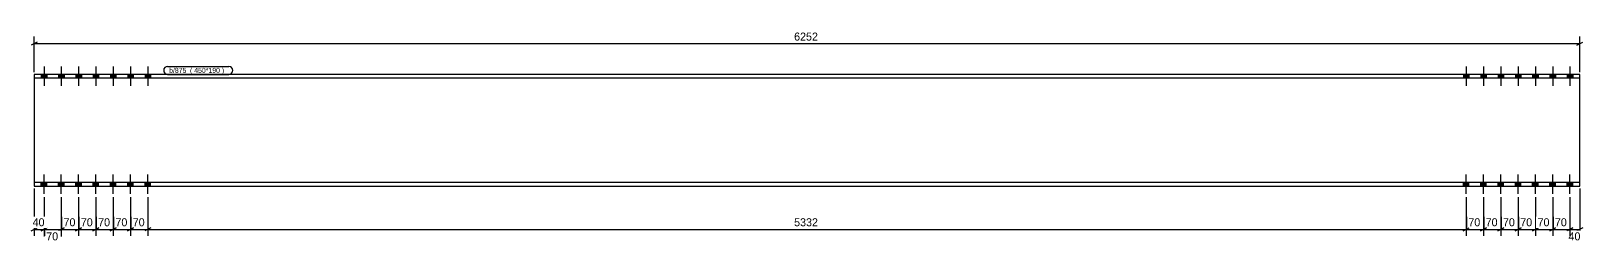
# Model space of a CAD drawing. Header units: millimetres. Extents: x 32 to 17979, y 26 to 877.
# Drawn here: x 11702 to 17979, y 26 to 877 of the extents above; entities that cross this region are included whole.
import ezdxf

# ---------------------------------------------------------------- set-up
doc = ezdxf.new("R2010")
doc.units = ezdxf.units.MM
doc.styles.add('Comic Sans MS', font='COMIC.TTF', dxfattribs={"height": 0.2})

msp = doc.modelspace()

# ---------------------------------------------------------------- hatches: boundary and pattern name
at = {"linetype": 'Continuous'}
for points in [[(11743.4, 686.8), (11765.4, 686.8), (11765.4, 701.4), (11743.4, 701.4)], [(11743.4, 686.8), (11765.4, 686.8), (11765.4, 701.4), (11743.4, 701.4)], [(11813.4, 686.8), (11835.4, 686.8), (11835.4, 701.4), (11813.4, 701.4)], [(11813.4, 686.8), (11835.4, 686.8), (11835.4, 701.4), (11813.4, 701.4)], [(11883.4, 686.8), (11905.4, 686.8), (11905.4, 701.4), (11883.4, 701.4)], [(11883.4, 686.8), (11905.4, 686.8), (11905.4, 701.4), (11883.4, 701.4)], [(11953.4, 686.8), (11975.4, 686.8), (11975.4, 701.4), (11953.4, 701.4)], [(11953.4, 686.8), (11975.4, 686.8), (11975.4, 701.4), (11953.4, 701.4)], [(12023.4, 686.8), (12045.4, 686.8), (12045.4, 701.4), (12023.4, 701.4)], [(12023.4, 686.8), (12045.4, 686.8), (12045.4, 701.4), (12023.4, 701.4)], [(12093.4, 686.8), (12115.4, 686.8), (12115.4, 701.4), (12093.4, 701.4)], [(12093.4, 686.8), (12115.4, 686.8), (12115.4, 701.4), (12093.4, 701.4)], [(12163.4, 686.8), (12185.4, 686.8), (12185.4, 701.4), (12163.4, 701.4)], [(12163.4, 686.8), (12185.4, 686.8), (12185.4, 701.4), (12163.4, 701.4)], [(17517.2, 701.4), (17495.2, 701.4), (17495.2, 686.8), (17517.2, 686.8)], [(17517.2, 701.4), (17495.2, 701.4), (17495.2, 686.8), (17517.2, 686.8)], [(17587.2, 701.4), (17565.2, 701.4), (17565.2, 686.8), (17587.2, 686.8)], [(17587.2, 701.4), (17565.2, 701.4), (17565.2, 686.8), (17587.2, 686.8)], [(17657.2, 701.4), (17635.2, 701.4), (17635.2, 686.8), (17657.2, 686.8)], [(17657.2, 701.4), (17635.2, 701.4), (17635.2, 686.8), (17657.2, 686.8)], [(17727.2, 701.4), (17705.2, 701.4), (17705.2, 686.8), (17727.2, 686.8)], [(17727.2, 701.4), (17705.2, 701.4), (17705.2, 686.8), (17727.2, 686.8)], [(17797.2, 701.4), (17775.2, 701.4), (17775.2, 686.8), (17797.2, 686.8)], [(17797.2, 701.4), (17775.2, 701.4), (17775.2, 686.8), (17797.2, 686.8)], [(17867.2, 701.4), (17845.2, 701.4), (17845.2, 686.8), (17867.2, 686.8)], [(17867.2, 701.4), (17845.2, 701.4), (17845.2, 686.8), (17867.2, 686.8)], [(17937.2, 701.4), (17915.2, 701.4), (17915.2, 686.8), (17937.2, 686.8)], [(17937.2, 701.4), (17915.2, 701.4), (17915.2, 686.8), (17937.2, 686.8)], [(11743.4, 251.4), (11765.4, 251.4), (11765.4, 266), (11743.4, 266)], [(11743.4, 251.4), (11765.4, 251.4), (11765.4, 266), (11743.4, 266)], [(11813.4, 251.4), (11835.4, 251.4), (11835.4, 266), (11813.4, 266)], [(11813.4, 251.4), (11835.4, 251.4), (11835.4, 266), (11813.4, 266)], [(11883.4, 251.4), (11905.4, 251.4), (11905.4, 266), (11883.4, 266)], [(11883.4, 251.4), (11905.4, 251.4), (11905.4, 266), (11883.4, 266)], [(11953.4, 251.4), (11975.4, 251.4), (11975.4, 266), (11953.4, 266)], [(11953.4, 251.4), (11975.4, 251.4), (11975.4, 266), (11953.4, 266)], [(12023.4, 251.4), (12045.4, 251.4), (12045.4, 266), (12023.4, 266)], [(12023.4, 251.4), (12045.4, 251.4), (12045.4, 266), (12023.4, 266)], [(12093.4, 251.4), (12115.4, 251.4), (12115.4, 266), (12093.4, 266)], [(12093.4, 251.4), (12115.4, 251.4), (12115.4, 266), (12093.4, 266)], [(12163.4, 251.4), (12185.4, 251.4), (12185.4, 266), (12163.4, 266)], [(12163.4, 251.4), (12185.4, 251.4), (12185.4, 266), (12163.4, 266)], [(17517.2, 266), (17495.2, 266), (17495.2, 251.4), (17517.2, 251.4)], [(17517.2, 266), (17495.2, 266), (17495.2, 251.4), (17517.2, 251.4)], [(17587.2, 266), (17565.2, 266), (17565.2, 251.4), (17587.2, 251.4)], [(17587.2, 266), (17565.2, 266), (17565.2, 251.4), (17587.2, 251.4)], [(17657.2, 266), (17635.2, 266), (17635.2, 251.4), (17657.2, 251.4)], [(17657.2, 266), (17635.2, 266), (17635.2, 251.4), (17657.2, 251.4)], [(17727.2, 266), (17705.2, 266), (17705.2, 251.4), (17727.2, 251.4)], [(17727.2, 266), (17705.2, 266), (17705.2, 251.4), (17727.2, 251.4)], [(17797.2, 266), (17775.2, 266), (17775.2, 251.4), (17797.2, 251.4)], [(17797.2, 266), (17775.2, 266), (17775.2, 251.4), (17797.2, 251.4)], [(17867.2, 266), (17845.2, 266), (17845.2, 251.4), (17867.2, 251.4)], [(17867.2, 266), (17845.2, 266), (17845.2, 251.4), (17867.2, 251.4)], [(17937.2, 266), (17915.2, 266), (17915.2, 251.4), (17937.2, 251.4)], [(17937.2, 266), (17915.2, 266), (17915.2, 251.4), (17937.2, 251.4)]]:
    msp.add_hatch(color=3, dxfattribs=at).paths.add_polyline_path(points)

# ---------------------------------------------------------------- linework, layer by layer
at = {"color": 8, "linetype": 'Continuous'}
for p, q in [((11726.4, 832.4), (11702.4, 820.4)), ((11714.4, 711.4), (11714.4, 854.8)), ((11714.4, 826.4), (17966.2, 826.4)), ((17954.2, 820.4), (17978.2, 832.4)), ((17966.2, 711.4), (17966.2, 854.8)), ((11714.4, 241.4), (11714.4, 50.8)), ((11754.4, 206.7), (11754.4, 48)), ((11824.4, 206.7), (11824.4, 50.8)), ((11894.4, 206.7), (11894.4, 50.8)), ((11964.4, 206.7), (11964.4, 50.8)), ((12034.4, 206.7), (12034.4, 50.8)), ((12104.4, 206.7), (12104.4, 50.8)), ((12174.4, 206.7), (12174.4, 50.8)), ((12174.4, 206.7), (12174.4, 50.8)), ((17506.2, 206.7), (17506.2, 50.8)), ((17576.2, 206.7), (17576.2, 50.8)), ((17646.2, 206.7), (17646.2, 50.8)), ((17716.2, 206.7), (17716.2, 50.8)), ((17786.2, 206.7), (17786.2, 50.8)), ((17856.2, 206.7), (17856.2, 50.8)), ((17926.2, 206.7), (17926.2, 48)), ((17966.2, 241.4), (17966.2, 48)), ((11742.4, 70.4), (11766.4, 82.4)), ((11812.4, 70.4), (11836.4, 82.4)), ((11882.4, 70.4), (11906.4, 82.4)), ((11952.4, 70.4), (11976.4, 82.4)), ((12022.4, 70.4), (12046.4, 82.4)), ((12092.4, 70.4), (12116.4, 82.4)), ((12104.4, 76.4), (12174.4, 76.4)), ((12186.4, 82.4), (12162.4, 70.4)), ((12186.4, 82.4), (12162.4, 70.4)), ((17494.2, 70.4), (17518.2, 82.4)), ((17564.2, 70.4), (17588.2, 82.4)), ((17634.2, 70.4), (17658.2, 82.4)), ((17704.2, 70.4), (17728.2, 82.4)), ((17716.2, 76.4), (17786.2, 76.4)), ((17798.2, 82.4), (17774.2, 70.4)), ((17844.2, 70.4), (17868.2, 82.4)), ((17914.2, 70.4), (17938.2, 82.4)), ((17926.2, 76.4), (17966.2, 76.4)), ((17978.2, 82.4), (17954.2, 70.4))]:
    msp.add_line(p, q, dxfattribs=at)
at = {"color": 7, "linetype": 'Continuous'}
for p, q in [((11714.4, 701.4), (11714.4, 251.4)), ((17966.2, 701.4), (11714.4, 701.4)), ((17966.2, 251.4), (17966.2, 701.4)), ((17966.2, 686.8), (11714.4, 686.8)), ((17966.2, 266), (11714.4, 266)), ((11714.4, 251.4), (17966.2, 251.4))]:
    msp.add_line(p, q, dxfattribs=at)
at = {"color": 3, "linetype": 'Continuous'}
for p, q in [((11743.4, 701.4), (11743.4, 686.8)), ((11743.4, 701.4), (11743.4, 686.8)), ((11754.4, 733.6), (11754.4, 655.4)), ((11754.4, 733.6), (11754.4, 655.4)), ((11765.4, 701.4), (11765.4, 686.8)), ((11765.4, 701.4), (11765.4, 686.8)), ((11813.4, 701.4), (11813.4, 686.8)), ((11813.4, 701.4), (11813.4, 686.8)), ((11824.4, 733.6), (11824.4, 655.4)), ((11824.4, 733.6), (11824.4, 655.4)), ((11835.4, 701.4), (11835.4, 686.8)), ((11835.4, 701.4), (11835.4, 686.8)), ((11883.4, 701.4), (11883.4, 686.8)), ((11883.4, 701.4), (11883.4, 686.8)), ((11894.4, 733.6), (11894.4, 655.4)), ((11894.4, 733.6), (11894.4, 655.4)), ((11905.4, 701.4), (11905.4, 686.8)), ((11905.4, 701.4), (11905.4, 686.8)), ((11953.4, 701.4), (11953.4, 686.8)), ((11953.4, 701.4), (11953.4, 686.8)), ((11964.4, 733.6), (11964.4, 655.4)), ((11964.4, 733.6), (11964.4, 655.4)), ((11975.4, 701.4), (11975.4, 686.8)), ((11975.4, 701.4), (11975.4, 686.8)), ((12023.4, 701.4), (12023.4, 686.8)), ((12023.4, 701.4), (12023.4, 686.8)), ((12034.4, 733.6), (12034.4, 655.4)), ((12034.4, 733.6), (12034.4, 655.4)), ((12045.4, 701.4), (12045.4, 686.8)), ((12045.4, 701.4), (12045.4, 686.8)), ((12093.4, 701.4), (12093.4, 686.8)), ((12093.4, 701.4), (12093.4, 686.8)), ((12104.4, 733.6), (12104.4, 655.4)), ((12104.4, 733.6), (12104.4, 655.4)), ((12115.4, 701.4), (12115.4, 686.8)), ((12115.4, 701.4), (12115.4, 686.8)), ((12163.4, 701.4), (12163.4, 686.8)), ((12163.4, 701.4), (12163.4, 686.8)), ((12174.4, 733.6), (12174.4, 655.4)), ((12174.4, 733.6), (12174.4, 655.4)), ((12185.4, 701.4), (12185.4, 686.8)), ((12185.4, 701.4), (12185.4, 686.8)), ((17495.2, 701.4), (17495.2, 686.8)), ((17495.2, 701.4), (17495.2, 686.8)), ((17506.2, 733.6), (17506.2, 655.4)), ((17506.2, 733.6), (17506.2, 655.4)), ((17517.2, 701.4), (17517.2, 686.8)), ((17517.2, 701.4), (17517.2, 686.8)), ((17565.2, 701.4), (17565.2, 686.8)), ((17565.2, 701.4), (17565.2, 686.8)), ((17576.2, 733.6), (17576.2, 655.4)), ((17576.2, 733.6), (17576.2, 655.4)), ((17587.2, 701.4), (17587.2, 686.8)), ((17587.2, 701.4), (17587.2, 686.8)), ((17635.2, 701.4), (17635.2, 686.8)), ((17635.2, 701.4), (17635.2, 686.8)), ((17646.2, 733.6), (17646.2, 655.4)), ((17646.2, 733.6), (17646.2, 655.4)), ((17657.2, 701.4), (17657.2, 686.8)), ((17657.2, 701.4), (17657.2, 686.8)), ((17705.2, 701.4), (17705.2, 686.8)), ((17705.2, 701.4), (17705.2, 686.8)), ((17716.2, 733.6), (17716.2, 655.4)), ((17716.2, 733.6), (17716.2, 655.4)), ((17727.2, 701.4), (17727.2, 686.8)), ((17727.2, 701.4), (17727.2, 686.8)), ((17775.2, 701.4), (17775.2, 686.8)), ((17775.2, 701.4), (17775.2, 686.8)), ((17786.2, 733.6), (17786.2, 655.4)), ((17786.2, 733.6), (17786.2, 655.4)), ((17797.2, 701.4), (17797.2, 686.8)), ((17797.2, 701.4), (17797.2, 686.8)), ((17845.2, 701.4), (17845.2, 686.8)), ((17845.2, 701.4), (17845.2, 686.8)), ((17856.2, 733.6), (17856.2, 655.4)), ((17856.2, 733.6), (17856.2, 655.4)), ((17867.2, 701.4), (17867.2, 686.8)), ((17867.2, 701.4), (17867.2, 686.8)), ((17915.2, 701.4), (17915.2, 686.8)), ((17915.2, 701.4), (17915.2, 686.8)), ((17926.2, 733.6), (17926.2, 655.4)), ((17926.2, 733.6), (17926.2, 655.4)), ((17937.2, 701.4), (17937.2, 686.8)), ((17937.2, 701.4), (17937.2, 686.8)), ((11743.4, 251.4), (11743.4, 266)), ((11743.4, 251.4), (11743.4, 266)), ((11754.4, 219.2), (11754.4, 297.4)), ((11754.4, 219.2), (11754.4, 297.4)), ((11765.4, 251.4), (11765.4, 266)), ((11765.4, 251.4), (11765.4, 266)), ((11813.4, 251.4), (11813.4, 266)), ((11813.4, 251.4), (11813.4, 266)), ((11824.4, 219.2), (11824.4, 297.4)), ((11824.4, 219.2), (11824.4, 297.4)), ((11835.4, 251.4), (11835.4, 266)), ((11835.4, 251.4), (11835.4, 266)), ((11883.4, 251.4), (11883.4, 266)), ((11883.4, 251.4), (11883.4, 266)), ((11894.4, 219.2), (11894.4, 297.4)), ((11894.4, 219.2), (11894.4, 297.4)), ((11905.4, 251.4), (11905.4, 266)), ((11905.4, 251.4), (11905.4, 266)), ((11953.4, 251.4), (11953.4, 266)), ((11953.4, 251.4), (11953.4, 266)), ((11964.4, 219.2), (11964.4, 297.4)), ((11964.4, 219.2), (11964.4, 297.4)), ((11975.4, 251.4), (11975.4, 266)), ((11975.4, 251.4), (11975.4, 266)), ((12023.4, 251.4), (12023.4, 266)), ((12023.4, 251.4), (12023.4, 266)), ((12034.4, 219.2), (12034.4, 297.4)), ((12034.4, 219.2), (12034.4, 297.4)), ((12045.4, 251.4), (12045.4, 266)), ((12045.4, 251.4), (12045.4, 266)), ((12093.4, 251.4), (12093.4, 266)), ((12093.4, 251.4), (12093.4, 266)), ((12104.4, 219.2), (12104.4, 297.4)), ((12104.4, 219.2), (12104.4, 297.4)), ((12115.4, 251.4), (12115.4, 266)), ((12115.4, 251.4), (12115.4, 266)), ((12163.4, 251.4), (12163.4, 266)), ((12163.4, 251.4), (12163.4, 266)), ((12174.4, 219.2), (12174.4, 297.4)), ((12174.4, 219.2), (12174.4, 297.4)), ((12185.4, 251.4), (12185.4, 266)), ((12185.4, 251.4), (12185.4, 266)), ((17495.2, 251.4), (17495.2, 266)), ((17495.2, 251.4), (17495.2, 266)), ((17506.2, 219.2), (17506.2, 297.4)), ((17506.2, 219.2), (17506.2, 297.4)), ((17517.2, 251.4), (17517.2, 266)), ((17517.2, 251.4), (17517.2, 266)), ((17565.2, 251.4), (17565.2, 266)), ((17565.2, 251.4), (17565.2, 266)), ((17576.2, 219.2), (17576.2, 297.4)), ((17576.2, 219.2), (17576.2, 297.4)), ((17587.2, 251.4), (17587.2, 266)), ((17587.2, 251.4), (17587.2, 266)), ((17635.2, 251.4), (17635.2, 266)), ((17635.2, 251.4), (17635.2, 266)), ((17646.2, 219.2), (17646.2, 297.4)), ((17646.2, 219.2), (17646.2, 297.4)), ((17657.2, 251.4), (17657.2, 266)), ((17657.2, 251.4), (17657.2, 266)), ((17705.2, 251.4), (17705.2, 266)), ((17705.2, 251.4), (17705.2, 266)), ((17716.2, 219.2), (17716.2, 297.4)), ((17716.2, 219.2), (17716.2, 297.4)), ((17727.2, 251.4), (17727.2, 266)), ((17727.2, 251.4), (17727.2, 266)), ((17775.2, 251.4), (17775.2, 266)), ((17775.2, 251.4), (17775.2, 266)), ((17786.2, 219.2), (17786.2, 297.4)), ((17786.2, 219.2), (17786.2, 297.4)), ((17797.2, 251.4), (17797.2, 266)), ((17797.2, 251.4), (17797.2, 266)), ((17845.2, 251.4), (17845.2, 266)), ((17845.2, 251.4), (17845.2, 266)), ((17856.2, 219.2), (17856.2, 297.4)), ((17856.2, 219.2), (17856.2, 297.4)), ((17867.2, 251.4), (17867.2, 266)), ((17867.2, 251.4), (17867.2, 266)), ((17915.2, 251.4), (17915.2, 266)), ((17915.2, 251.4), (17915.2, 266)), ((17926.2, 219.2), (17926.2, 297.4)), ((17926.2, 219.2), (17926.2, 297.4)), ((17937.2, 251.4), (17937.2, 266)), ((17937.2, 251.4), (17937.2, 266))]:
    msp.add_line(p, q, dxfattribs=at)

# ---------------------------------------------------------------- next in the draw order: wipeouts: each hides what was drawn before it
at = {"color": 0}
for points in [[(14898.8, 832.4), (14898.8, 877.2), (14781.8, 877.2), (14781.8, 832.4)], [(12338.8, 708.4), (12338.8, 728.4), (12260.4, 728.4), (12260.4, 708.4)], [(17783.7, 82.4), (17783.7, 127.2), (17718.7, 127.2), (17718.7, 82.4)], [(17978.7, 25.6), (17978.7, 70.4), (17913.8, 70.4), (17913.8, 25.6)]]:
    msp.add_wipeout(points, dxfattribs=at)

# ---------------------------------------------------------------- next in the draw order: linework, layer by layer
at = {"color": 8, "linetype": 'Continuous'}
for p, q in [((17716.2, 206.7), (17716.2, 50.8)), ((17786.2, 206.7), (17786.2, 50.8)), ((17926.2, 206.7), (17926.2, 50.8)), ((17646.2, 76.4), (17716.2, 76.4)), ((17728.2, 82.4), (17704.2, 70.4)), ((17774.2, 70.4), (17798.2, 82.4)), ((17856.2, 76.4), (17926.2, 76.4)), ((17938.2, 82.4), (17914.2, 70.4))]:
    msp.add_line(p, q, dxfattribs=at)

# ---------------------------------------------------------------- next in the draw order: texts
at = {"color": 3, "style": 'Comic Sans MS'}
for s, p in [('6252', (14788.2, 838.8)), ('70', (17725.1, 88.8)), ('40', (17920.2, 32))]:
    msp.add_text(s, height=32.38, dxfattribs=at).set_placement(p)

# ---------------------------------------------------------------- next in the draw order: wipeouts: each hides what was drawn before it
at = {"color": 0}
msp.add_wipeout([(12338.8, 708.4), (12338.8, 728.4), (12260.4, 728.4), (12260.4, 708.4)], dxfattribs=at)

# ---------------------------------------------------------------- next in the draw order: linework, layer by layer
at = {"color": 7, "linetype": 'Continuous'}
msp.add_arc((12254.4, 718.4), 16, 90, 270, dxfattribs=at)

# ---------------------------------------------------------------- next in the draw order: wipeouts: each hides what was drawn before it
at = {"color": 0}
for points in [[(12495.8, 708.4), (12495.8, 728.4), (12344.8, 728.4), (12344.8, 708.4)], [(17713.7, 82.4), (17713.7, 127.2), (17648.7, 127.2), (17648.7, 82.4)], [(17923.7, 82.4), (17923.7, 127.2), (17858.7, 127.2), (17858.7, 82.4)]]:
    msp.add_wipeout(points, dxfattribs=at)

# ---------------------------------------------------------------- next in the draw order: linework, layer by layer
at = {"color": 8, "linetype": 'Continuous'}
for p, q in [((17646.2, 206.7), (17646.2, 50.8)), ((17856.2, 206.7), (17856.2, 50.8)), ((17576.2, 76.4), (17646.2, 76.4)), ((17658.2, 82.4), (17634.2, 70.4)), ((17786.2, 76.4), (17856.2, 76.4)), ((17868.2, 82.4), (17844.2, 70.4))]:
    msp.add_line(p, q, dxfattribs=at)

# ---------------------------------------------------------------- next in the draw order: texts
at = {"color": 3, "style": 'Comic Sans MS'}
for p in [(17655.1, 88.8), (17865.1, 88.8)]:
    msp.add_text('70', height=32.38, dxfattribs=at).set_placement(p)

# ---------------------------------------------------------------- next in the draw order: wipeouts: each hides what was drawn before it
at = {"color": 0}
msp.add_wipeout([(12495.8, 708.4), (12495.8, 728.4), (12344.8, 728.4), (12344.8, 708.4)], dxfattribs=at)

# ---------------------------------------------------------------- next in the draw order: linework, layer by layer
at = {"color": 7, "linetype": 'Continuous'}
for p, q in [((12254.4, 734.4), (12501.8, 734.4)), ((12254.4, 702.4), (12501.8, 702.4))]:
    msp.add_line(p, q, dxfattribs=at)
msp.add_arc((12501.8, 718.4), 16, 270, 90, dxfattribs=at)

# ---------------------------------------------------------------- next in the draw order: texts
at = {"color": 3, "style": 'Comic Sans MS'}
for s, height, p in [('b/875', 20.23, (12260.4, 708.4)), ('(\xa0450*190\xa0) ', 20.234, (12344.8, 708.4))]:
    msp.add_text(s, height=height, dxfattribs=at).set_placement(p)

# ---------------------------------------------------------------- next in the draw order: wipeouts: each hides what was drawn before it
at = {"color": 0}
for points in [[(17643.7, 82.4), (17643.7, 127.2), (17578.7, 127.2), (17578.7, 82.4)], [(17853.7, 82.4), (17853.7, 127.2), (17788.7, 127.2), (17788.7, 82.4)]]:
    msp.add_wipeout(points, dxfattribs=at)

# ---------------------------------------------------------------- next in the draw order: linework, layer by layer
at = {"color": 8, "linetype": 'Continuous'}
for p, q in [((17576.2, 206.7), (17576.2, 50.8)), ((17506.2, 76.4), (17576.2, 76.4)), ((17588.2, 82.4), (17564.2, 70.4))]:
    msp.add_line(p, q, dxfattribs=at)

# ---------------------------------------------------------------- next in the draw order: texts
at = {"color": 3, "style": 'Comic Sans MS'}
for p in [(17585.1, 88.8), (17795.1, 88.8)]:
    msp.add_text('70', height=32.38, dxfattribs=at).set_placement(p)

# ---------------------------------------------------------------- next in the draw order: wipeouts: each hides what was drawn before it
at = {"color": 0}
msp.add_wipeout([(17573.7, 82.4), (17573.7, 127.2), (17508.7, 127.2), (17508.7, 82.4)], dxfattribs=at)

# ---------------------------------------------------------------- next in the draw order: linework, layer by layer
at = {"color": 8, "linetype": 'Continuous'}
for p, q in [((17506.2, 206.7), (17506.2, 50.8)), ((12174.4, 76.4), (17506.2, 76.4)), ((17494.2, 70.4), (17518.2, 82.4))]:
    msp.add_line(p, q, dxfattribs=at)

# ---------------------------------------------------------------- next in the draw order: texts
at = {"color": 3, "style": 'Comic Sans MS'}
msp.add_text('70', height=32.38, dxfattribs=at).set_placement((17515.1, 88.8))

# ---------------------------------------------------------------- next in the draw order: wipeouts: each hides what was drawn before it
at = {"color": 0}
for points in [[(12171.9, 82.4), (12171.9, 127.2), (12106.9, 127.2), (12106.9, 82.4)], [(14898.8, 82.4), (14898.8, 127.2), (14781.8, 127.2), (14781.8, 82.4)]]:
    msp.add_wipeout(points, dxfattribs=at)

# ---------------------------------------------------------------- next in the draw order: linework, layer by layer
at = {"color": 8, "linetype": 'Continuous'}
for p, q in [((12104.4, 206.7), (12104.4, 50.8)), ((12034.4, 76.4), (12104.4, 76.4)), ((12116.4, 82.4), (12092.4, 70.4))]:
    msp.add_line(p, q, dxfattribs=at)

# ---------------------------------------------------------------- next in the draw order: texts
at = {"color": 3, "style": 'Comic Sans MS'}
for s, p in [('70', (12113.3, 88.8)), ('5332', (14788.2, 88.8))]:
    msp.add_text(s, height=32.38, dxfattribs=at).set_placement(p)

# ---------------------------------------------------------------- next in the draw order: wipeouts: each hides what was drawn before it
at = {"color": 0}
msp.add_wipeout([(12101.9, 82.4), (12101.9, 127.2), (12036.9, 127.2), (12036.9, 82.4)], dxfattribs=at)

# ---------------------------------------------------------------- next in the draw order: linework, layer by layer
at = {"color": 8, "linetype": 'Continuous'}
for p, q in [((12034.4, 206.7), (12034.4, 50.8)), ((11964.4, 76.4), (12034.4, 76.4)), ((12046.4, 82.4), (12022.4, 70.4))]:
    msp.add_line(p, q, dxfattribs=at)

# ---------------------------------------------------------------- next in the draw order: texts
at = {"color": 3, "style": 'Comic Sans MS'}
msp.add_text('70', height=32.38, dxfattribs=at).set_placement((12043.3, 88.8))

# ---------------------------------------------------------------- next in the draw order: wipeouts: each hides what was drawn before it
at = {"color": 0}
msp.add_wipeout([(12031.9, 82.4), (12031.9, 127.2), (11966.9, 127.2), (11966.9, 82.4)], dxfattribs=at)

# ---------------------------------------------------------------- next in the draw order: linework, layer by layer
at = {"color": 8, "linetype": 'Continuous'}
for p, q in [((11964.4, 206.7), (11964.4, 50.8)), ((11894.4, 76.4), (11964.4, 76.4)), ((11976.4, 82.4), (11952.4, 70.4))]:
    msp.add_line(p, q, dxfattribs=at)

# ---------------------------------------------------------------- next in the draw order: texts
at = {"color": 3, "style": 'Comic Sans MS'}
msp.add_text('70', height=32.38, dxfattribs=at).set_placement((11973.3, 88.8))

# ---------------------------------------------------------------- next in the draw order: wipeouts: each hides what was drawn before it
at = {"color": 0}
msp.add_wipeout([(11961.9, 82.4), (11961.9, 127.2), (11896.9, 127.2), (11896.9, 82.4)], dxfattribs=at)

# ---------------------------------------------------------------- next in the draw order: linework, layer by layer
at = {"color": 8, "linetype": 'Continuous'}
for p, q in [((11894.4, 206.7), (11894.4, 50.8)), ((11824.4, 76.4), (11894.4, 76.4)), ((11906.4, 82.4), (11882.4, 70.4))]:
    msp.add_line(p, q, dxfattribs=at)

# ---------------------------------------------------------------- next in the draw order: texts
at = {"color": 3, "style": 'Comic Sans MS'}
msp.add_text('70', height=32.38, dxfattribs=at).set_placement((11903.3, 88.8))

# ---------------------------------------------------------------- next in the draw order: wipeouts: each hides what was drawn before it
at = {"color": 0}
msp.add_wipeout([(11891.9, 82.4), (11891.9, 127.2), (11826.9, 127.2), (11826.9, 82.4)], dxfattribs=at)

# ---------------------------------------------------------------- next in the draw order: linework, layer by layer
at = {"color": 8, "linetype": 'Continuous'}
for p, q in [((11824.4, 206.7), (11824.4, 48)), ((11754.4, 76.4), (11824.4, 76.4)), ((11836.4, 82.4), (11812.4, 70.4))]:
    msp.add_line(p, q, dxfattribs=at)

# ---------------------------------------------------------------- next in the draw order: texts
at = {"color": 3, "style": 'Comic Sans MS'}
msp.add_text('70', height=32.38, dxfattribs=at).set_placement((11833.3, 88.8))

# ---------------------------------------------------------------- next in the draw order: wipeouts: each hides what was drawn before it
at = {"color": 0}
msp.add_wipeout([(11821.9, 25.6), (11821.9, 70.4), (11756.9, 70.4), (11756.9, 25.6)], dxfattribs=at)

# ---------------------------------------------------------------- next in the draw order: linework, layer by layer
at = {"color": 8, "linetype": 'Continuous'}
for p, q in [((11754.4, 206.7), (11754.4, 50.8)), ((11702.4, 70.4), (11726.4, 82.4)), ((11714.4, 76.4), (11754.4, 76.4)), ((11766.4, 82.4), (11742.4, 70.4))]:
    msp.add_line(p, q, dxfattribs=at)

# ---------------------------------------------------------------- next in the draw order: texts
at = {"color": 3, "style": 'Comic Sans MS'}
msp.add_text('70', height=32.38, dxfattribs=at).set_placement((11763.3, 32))

# ---------------------------------------------------------------- next in the draw order: wipeouts: each hides what was drawn before it
at = {"color": 0}
msp.add_wipeout([(11766.9, 82.4), (11766.9, 127.2), (11701.9, 127.2), (11701.9, 82.4)], dxfattribs=at)

# ---------------------------------------------------------------- next in the draw order: texts
at = {"color": 3, "style": 'Comic Sans MS'}
msp.add_text('40', height=32.38, dxfattribs=at).set_placement((11708.3, 88.8))

doc.saveas('drawing.dxf')
